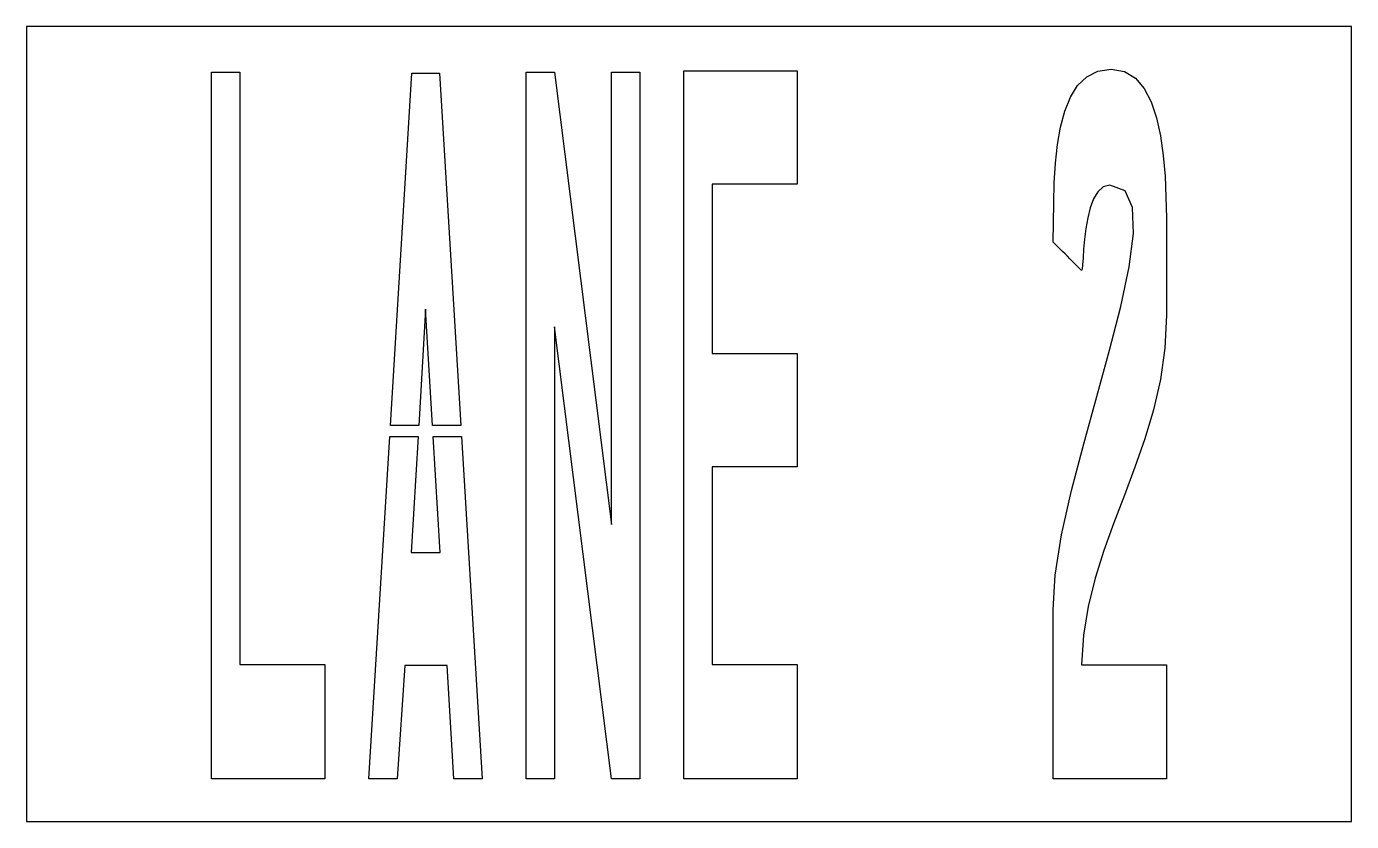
# Model space of a CAD drawing. Extents: x 0 to 90, y 0 to 54.
import ezdxf

# ---------------------------------------------------------------- set-up
doc = ezdxf.new("R2010")
doc.units = 0
doc.layers.add('CUT', color=7, linetype='Continuous')
doc.layers.add('OUTSIDE', color=1, linetype='Continuous')

msp = doc.modelspace()

# ---------------------------------------------------------------- linework, layer by layer
at = {"layer": 'CUT'}
for points in [[(20.2584, 2.9088), (12.5736, 2.9088), (12.5736, 50.8896), (14.4936, 50.8896), (14.4936, 10.6704), (20.2584, 10.6704)], [(26.1768, 50.8368), (28.0536, 50.8368), (29.4963, 26.908), (27.5703, 26.908), (27.0984, 34.7952), (26.638, 26.908), (24.7197, 26.908)], [(39.732, 50.904), (41.6568, 50.904), (41.6568, 2.9088), (39.732, 2.9088), (35.8728, 33.6096), (35.8728, 2.9088), (33.9432, 2.9088), (33.9432, 50.904), (35.8728, 50.904), (39.732, 20.1648)], [(46.5768, 43.3008), (46.5768, 31.7808), (52.3416, 31.7808), (52.3416, 24.1008), (46.5768, 24.1008), (46.5768, 10.6608), (52.3416, 10.6608), (52.3416, 2.9088), (44.6568, 2.9088), (44.6568, 50.9808), (52.3416, 50.9808), (52.3416, 43.3008)], [(69.8952, 44.7072), (70.0344, 45.9792), (70.236, 47.1696), (70.524, 48.2544), (70.9032, 49.2), (71.3976, 49.9872), (72.012, 50.5824), (72.7656, 50.9616), (73.668, 51.0912), (74.5704, 50.9376), (75.3192, 50.4912), (75.924, 49.7952), (76.3992, 48.888), (76.764, 47.7984), (77.0328, 46.5696), (77.2152, 45.2352), (77.3352, 43.8384), (77.3976, 42.4176), (77.4264, 41.0016), (77.4264, 39.6288), (77.4264, 38.3424), (77.4264, 38.016), (77.4264, 37.6848), (77.4264, 37.3536), (77.4264, 37.0224), (77.4264, 36.696), (77.4264, 36.3648), (77.4264, 36.0336), (77.4264, 35.7024), (77.4264, 35.376), (77.4264, 35.0448), (77.4264, 34.7136), (77.4264, 34.3824), (77.3208, 32.1552), (77.0184, 30.0192), (76.5528, 27.9696), (75.9624, 25.9872), (75.2904, 24.0576), (74.5752, 22.1616), (73.86, 20.2848), (73.1832, 18.408), (72.5832, 16.5216), (72.1032, 14.6064), (71.7864, 12.648), (71.6616, 10.632), (72.1416, 10.632), (72.6216, 10.632), (73.1016, 10.632), (73.5816, 10.632), (74.0616, 10.632), (74.5416, 10.632), (75.0216, 10.632), (75.5016, 10.632), (75.9816, 10.632), (76.4664, 10.632), (76.9464, 10.632), (77.4264, 10.632), (77.4264, 9.9888), (77.4264, 9.3456), (77.4264, 8.7024), (77.4264, 8.0592), (77.4264, 7.4112), (77.4264, 6.768), (77.4264, 6.1248), (77.4264, 5.4816), (77.4264, 4.8384), (77.4264, 4.1952), (77.4264, 3.552), (77.4264, 2.9088), (76.7832, 2.9088), (76.1448, 2.9088), (75.5016, 2.9088), (74.8632, 2.9088), (74.2248, 2.9088), (73.5816, 2.9088), (72.9432, 2.9088), (72.3048, 2.9088), (71.6616, 2.9088), (71.0232, 2.9088), (70.38, 2.9088), (69.7416, 2.9088), (69.7416, 3.8688), (69.7416, 4.824), (69.7416, 5.784), (69.7416, 6.7392), (69.7416, 7.6992), (69.7416, 8.6592), (69.7416, 9.6144), (69.7416, 10.5744), (69.7416, 11.5296), (69.7416, 12.4896), (69.7416, 13.4496), (69.7416, 14.4048), (69.8664, 16.7424), (70.3128, 19.4688), (70.9896, 22.4736), (71.8152, 25.6416), (72.7032, 28.8576), (73.572, 32.0064), (74.3304, 34.9824), (74.9016, 37.6656), (75.1944, 39.9456), (75.132, 41.7072), (74.6184, 42.84), (73.5768, 43.224), (73.1352, 43.0992), (72.7752, 42.7776), (72.4824, 42.288), (72.2568, 41.6832), (72.084, 40.9968), (71.9592, 40.2768), (71.868, 39.5568), (71.8056, 38.88), (71.7624, 38.2848), (71.7288, 37.8192), (71.7, 37.5168), (71.6616, 37.4208), (71.5032, 37.584), (71.34, 37.7472), (71.1816, 37.9056), (71.0232, 38.0688), (70.86, 38.2272), (70.7016, 38.3904), (70.5432, 38.5488), (70.38, 38.712), (70.2216, 38.8752), (70.0632, 39.0336), (69.9, 39.1968), (69.7416, 39.3552), (69.7512, 40.68), (69.7704, 42.0288), (69.8136, 43.3824)], [(25.7016, 10.5888), (25.1784, 2.9088), (23.2584, 2.9088), (24.674, 26.156), (26.594, 26.156), (26.1336, 18.2688), (28.0872, 18.2688), (27.6153, 26.156), (29.5416, 26.156), (30.9432, 2.9088), (29.0184, 2.9088), (28.5672, 10.5888)]]:
    msp.add_lwpolyline(points, close=True, dxfattribs=at)
at = {"layer": 'OUTSIDE'}
msp.add_lwpolyline([(0, 0), (90, 0), (90, 54), (0, 54)], close=True, dxfattribs=at)

doc.saveas('drawing.dxf')
